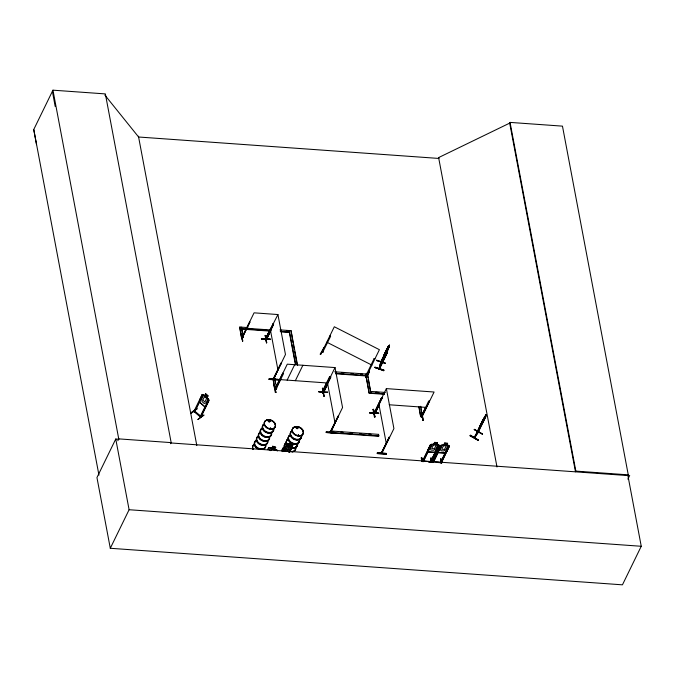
<?xml version="1.0" encoding="UTF-8"?>
<svg xmlns="http://www.w3.org/2000/svg" width="675" height="675" viewBox="0 0 675 675"><rect width="100%" height="100%" fill="white"/><g stroke="black" fill="none" stroke-linecap="round" stroke-linejoin="round"><path stroke-width="1.01" d="M193.978 411.37L200.737 417.352L208.98 400.477L208.592 399.161L203.344 394.478L202.154 394.487L193.953 411.396C194.653 412.779 195.809 410.653 194.349 410.51M194.999 411.041L194.13 410.704L194.906 411.345M200.045 416.737L200.661 417.285L208.912 400.528L208.524 399.195L206.887 397.837L207.807 395.938M201.007 416.787L200.534 415.96L200.348 416.627C201.403 418.247 201.42 415.277 200.171 416.273L194.248 411.176L194.434 410.518M201.142 416.543L195.033 411.353M379.409 368.288C383.813 352.274 377.013 374.709 379.957 367.732M379.73 368.322L379.443 368.963L381.063 362.112M381.35 361.69C380.7 361.378 380.405 363.175 379.122 368.752M272.953 323.89L273.662 323.933L265.984 340.09L273.485 324.591L273.308 323.654L265.385 339.306L277.923 314.542L254.062 312.837L241.945 337.669L242.409 337.711L249.851 321.975L241.878 337.365L242.317 337.331M265.418 339.01C266.735 341.314 267.173 336.555 265.908 339.93M266.304 339.955C264.997 337.559 267.46 339.508 266.127 339.28M273.991 378.743L273.434 378.059L273.687 379.325L281.078 363.226L273.215 378.7C274.683 379.316 273.071 376.709 273.763 379.257M322.903 392.285L322.988 393.069M323.013 393.01L323.713 392.504L323.173 391.719M323.392 392.985L322.76 392.015L323.232 391.542M330.294 431.73L330.472 432.413L342.554 407.54L335.011 367.571L287.288 364.163L275.206 389.019L276.37 388.454L275.501 388.1M330.801 432.329L330.252 431.73L330.716 431.679M374.439 414.003L373.992 413.977L386.37 388.614L434.093 392.015L421.917 416.88L421.132 416.796L425.495 407.573M374.709 413.497C374.591 412.087 373.756 415.159 374.338 413.378M382.126 452.739L381.341 452.756L389.205 437.273L381.426 453.347L389.205 437.273M199.589 402.114L204.879 406.831L199.522 402.157L199.673 399.583M199.606 402.148L199.817 399.592L202.289 394.529M376.448 360.382L385.366 363.412M242.198 337.07L242.646 336.833M265.207 335.382L266.65 342.875M265.393 335.441L265.655 338.175M266.752 342.664L265.132 335.458M481.165 423.655L481.064 424.221L486.118 414.771L482.22 421.107M382.067 361.159C384.227 353.202 380.371 366.061 383.138 359.159L383.189 359.657L386.395 351.354L385.914 351.743M382.455 360.357L382.759 359.007M382.767 359.733L383.071 358.374M382.649 360.804L383.046 359.125M383.94 355.573C385.349 350.764 382.438 360.644 384.185 355.286M382.742 360.838L383.957 355.539L386.159 351.042L384.817 354.839L385.433 354.232L385.273 354.949L383.13 359.311L384.396 355.717L383.822 356.257L383.982 355.539M383.923 356.417L383.451 358.526L386.657 350.241M385.391 355.793L387.577 347.87M383.906 370.102L383.662 370.811L374.827 367.386L383.898 370.119L374.979 367.082M376.405 360.509L385.476 363.226L376.498 360.113M384.632 357.337C381.51 363.589 389.011 342.993 385.104 353.152M388.074 347.245L388.209 346.621L388.378 347.355M386.977 353.464L386.809 352.738L386.977 353.464L379.519 368.828M387.703 350.84L388.834 345.524M388.496 347.979L388.808 346.629M389.121 345.997L385.653 354.603L385.172 354.999L385.653 352.873L380.523 362.635M389.407 345.161C387.686 352.223 391.146 340.681 388.437 347.195L388.387 346.705L380.531 362.737M269.114 379.114L278.176 379.418L269.173 379.468L269.232 378.776M269.173 379.468L278.1 380.093L278.176 379.384M276.674 449.947L277.332 450.976L276.75 449.896L269.933 447.584L268.599 447.812L267.84 449.634M269.933 447.584L271.839 448.166L272.767 446.268L275.67 447.373L272.767 446.268M274.742 449.272L276.75 449.896M326.312 431.882L326.244 432.54L335.197 433.088L326.253 432.498M335.256 432.472L326.32 431.806M377.308 453.524L386.243 454.115L377.291 453.566L377.367 452.824L386.311 453.465L377.367 452.824M386.184 453.752L377.207 453.144M194.839 411.75L195.109 411.193M207.773 401.161L208.389 401.718L207.773 401.161L200.053 416.846L200.247 416.112M374.827 367.445L383.78 370.398L374.827 367.386M266.574 342.959L265.393 339.019M265.882 339.339L273.308 323.654M268.566 421.006L269.561 420.626M268.684 421.343C267.958 419.858 270.65 421.386 269.139 421.377M269.19 421.605L269.806 421.006M270.346 428.195L270.641 428.701L270.633 428.136M270.084 428.448L270.81 428.912L270.709 428.136M296.494 427.832L296.629 427.402M297.059 428.271L296.561 427.882L296.907 427.351M297.447 428.38L297.734 427.832M297.937 435.232L298.915 435.409M298.713 435.265L298.358 435.502M298.401 435.561L298.89 435.611M474.77 436.598C473.74 439.526 474.458 435.738 475.251 436.801M474.981 437.358L474.508 437.906L482.144 421.732L474.677 437.83M475.183 436.843L477.883 432.16M478.381 432.177L477.681 432.397M478.634 431.663L478.221 431.426L478.322 432.11M387.222 352.274L387.627 350.781L379.131 368.854M482.414 434.261L474.238 429.494M479.874 426.187L479.343 427.486L479.782 426.127M322.971 392.42L318.532 391.576L327.687 392.268L324.076 392.361M330.311 431.578L331.02 431.198M330.851 432.354L338.158 416.256L330.252 431.73M382.067 452.216C380.767 451.406 382.539 454.157 382.025 452.216M385.298 355.759L386.471 353.202M380.97 362.737L381.24 362.171M335.011 367.571L322.836 392.437L322.051 392.344L326.86 382.202M428.709 401.338L429.519 401.389L428.659 401.077L421.192 416.753C422.027 416.956 422.955 415.673 421.563 416.239C420.795 417.918 421.099 414.813 422.314 415.994M433.578 461.624L432.852 461.54M36.534 144.686L33.75 129.524L52.945 90.172L105.367 93.909L171.163 442.623L170.615 443.745L170.463 442.927L627.91 475.571L628.265 474.854L562.469 126.141L510.047 122.403L509.693 123.12L575.488 471.833L575.842 471.108L510.047 122.403M118.918 439.248L115.762 439.02L96.955 477.571L110.295 548.277L622.443 584.828L641.25 546.278L627.91 475.571M117.821 440.75L118.741 438.877L52.945 90.172M110.295 548.277L129.102 509.726L115.762 439.02M191.017 413.328L196.923 408.966L196.543 408.628L190.645 412.973L191.017 413.328L197.066 408.628M194.147 410.662L193.953 411.396M194.704 411.261L194.729 411.598M194.459 411.801L202.289 396.267L201.462 395.862L202.078 396.419M194.636 411.902L202.289 396.267M207.056 397.794L207.976 395.896L205.723 393.879L204.803 395.778M206.947 397.786L207.765 399.423L206.035 402.967L204.171 403.481L202.07 401.6L201.682 399.077L203.411 395.542L204.846 395.913L205.723 393.879M239.617 327.51L241.355 327.628L241.591 327.147L243.245 337.627L241.507 337.5L239.617 327.51L239.853 327.029L247.818 327.594M197.994 419.504L203.909 415.142M200.838 416.686L200.686 417.361M241.177 333.754L242.62 341.246L241.135 333.703M241.507 337.5L239.853 327.029M242.308 337.146L242.376 337.652M249.396 322.903L242.308 337.365M270.574 339.213L261.503 338.968L270.599 339.221M265.334 339.044L270.641 328.269M266.338 340.09L271.08 330.185M279.982 329.889L291.052 330.683L292.95 342.436M272.936 378.852L273.173 378.371L274.911 378.498L276.564 388.969L274.818 388.851L272.936 378.852L274.674 378.979L274.911 378.498M273.502 377.983L273.392 379.384L285.466 354.51L277.923 314.542M273.814 378.008L273.653 378.743M273.316 379.333L281.078 363.226M274.421 384.775L275.898 392.268M274.818 388.851L273.173 378.371M282.665 373.275L275.054 388.69L275.999 389.011L275.198 388.952L275.999 389.011L283.525 373.587L282.665 373.275L283.525 373.587M275.923 389.078L280.758 378.903M273.856 385.02L275.316 392.538L275.974 392.251M287.145 380.109L294.663 364.694M295.346 380.7L302.873 365.276M269.274 450.157L270.143 448.386L271.907 448.267M270.734 450.672L271.603 448.9L274.328 449.854M271.89 448.343L272.835 446.369M323.764 348.19L320.119 354.265L320.676 354.173M322.237 351.295L323.072 351.979L322.186 351.608L334.311 326.759L379.409 349.692L367.318 374.49M274.615 449.297L275.687 447.297M322.861 351.953L330.615 336.302L329.847 335.914L330.505 336.513M323.072 351.979L323.46 351.202L322.642 350.764M282.488 450.993L284.555 446.749L287.702 445.77L288.588 443.796L291.246 443.315L288.529 443.745L287.643 445.728L285.998 446.538L284.268 450.082L284.884 451.381M282.361 451.626L284.639 446.757M282.935 450.968C283.627 447.365 286.318 446.917 283.686 450.849M283.112 451.499L284.884 447.871M289.887 445.922L288.157 449.457L285.626 449.862L287.356 446.327L289.879 445.897M291.246 443.315L290.233 445.365L292.14 445.061M291.279 443.391L290.317 445.213M288.816 452.216L291.473 446.774L292.216 446.656L289.693 452.351M289.389 451.567L291.473 446.774M290.174 450.63L292.688 445.432L289.558 452.098M322.456 388.201L323.114 390.395M323.19 391.795L322.414 391.416L322.017 392.302L323.561 391.905M322.144 392.335L329.577 376.625L330.387 376.684L330.573 377.62L323.063 393.12M330.387 376.684L322.869 392.099L322.043 391.981M322.945 392.951L323.342 392.555M323.502 391.821L330.75 376.962L329.636 376.886M323.376 393.137L327.712 384.134M323.722 395.989L324.228 396.006L323.722 395.989L322.397 388.454M330.809 430.971L330.851 432.903L378.574 436.312L378.81 435.831L378.532 434.371L330.809 430.971L330.573 431.452L333.686 431.671M330.353 432.245L338.158 416.256M365.631 374.498L365.867 374.017L369.166 393.23L384.387 394.318M366.846 373.283C365.715 375.604 367.656 372.338 366.66 373.655M374.186 358.467L366.626 374.178M367.192 374.507L367.487 373.916L366.736 373.494M367.369 374.887L369.217 371.005L366.002 377.544M367.402 374.532L367.782 373.714L366.896 373.621M369.217 371.005L369.529 371.562L367.706 375.106M384.345 354.122L386.834 348.975M384.438 354.156L388.665 345.482M388.766 345.516L380.472 362.677M381.029 362.239L384.539 354.898M386.75 350.359L388.522 346.731M388.53 347.228L389.5 345.195M388.977 347.439L388.066 349.346M382.843 360.745L385.307 355.691M387.129 352.19L379.08 368.786M387.121 352.848L379.628 368.356M370.626 391.897L370.862 391.416L385.383 392.453M370.904 393.356L367.605 374.136L334.69 371.79M369.638 413.024L378.734 413.294L369.554 412.602L378.726 413.277M372.988 409.447L374.397 416.981L374.895 417.015L373.562 409.193L372.929 409.489M374.456 412.838L373.891 413.454L381.485 397.963L382.607 398.039M375.401 412.644C373.157 411.902 375.072 414.788 375.283 412.965M382.556 397.777L381.746 397.718L374.583 412.552M374.11 414.138L381.485 397.963M374.423 414.163L381.932 398.663L381.746 397.718M375.081 413.454L378.928 405.202M375.005 413.53L379.434 404.536M378.532 434.371L378.574 436.312M381.637 452.039L381.299 452.748L381.94 452.056M386.311 453.431L386.227 454.157M420.744 406.274L422.398 416.745L420.652 416.627L419.192 407.152M429.469 401.127L422.044 416.559M422.364 416.256L421.909 416.846M421.833 412.957L423.301 420.466L423.006 420.145M422.516 461.219L421.647 457.793C420.626 457 423.031 460.586 422.356 461.54M434.869 452.301L436.725 450.47L434.911 452.368L428.017 451.879L427.916 449.837L430.397 444.741L431.764 444.15L438.598 444.639M422.331 461.405L430.481 444.774M422.474 461.675L429.95 445.989L430.751 446.048L423.284 461.734M423.672 460.561L430.751 446.048M437.392 442.648L436.472 444.547L437.628 445.289L435.898 448.824L433.696 450.242L430.954 450.048L430.228 448.419L431.949 444.884L433.73 444.352L434.59 442.387L437.535 442.673L434.59 442.387M434.666 442.538L433.747 444.437L430.498 444.859M437.527 442.597L436.48 444.631L438.539 444.774L439.104 445.483M431.131 461.236L430.751 458.106L431.806 462.215M432.422 462.257L431.823 458.19L432.506 461.953M430.599 458.426L431.873 458.19M430.743 461.388L430.405 461.953M430.338 462.232L437.898 446.563L438.708 446.614L431.232 462.299M430.431 462.24L437.898 446.563M430.532 462.291L431.603 461.742L431.333 462.307M436.641 450.529L439.206 445.382L431.629 461.135M432.397 462.122L432.675 461.565M440.547 445.492L437.982 450.554L438.083 452.596L444.977 453.094L446.799 451.271L444.935 453.026L438.083 452.596M432.489 462.13L440.564 445.576L443.812 445.154L444.724 443.171M432.54 462.392L440.016 446.707L440.817 446.766L433.35 462.451M433.738 461.287L440.817 446.766M433.713 461.894L440.598 462.552L437.611 462.341M444.656 443.104L447.601 443.399L444.656 443.104L443.745 445.087M447.458 443.374L446.546 445.348L448.605 445.5M447.593 443.315L446.664 445.213M441.374 462.898L440.817 458.823L441.577 462.603M437.366 462.476L440.353 462.696L447.964 447.28L448.774 447.339L441.298 463.016M440.741 462.113L441.653 462.502L440.8 462.063L440.353 462.696M440.497 462.957L447.964 447.28M446.698 451.17L449.162 446.116M440.522 462.628L441.416 462.113M446.707 451.254L449.272 446.099L448.664 445.357L441.83 444.867L440.48 445.542M441.256 462.755L448.774 447.339M474.171 429.621L482.566 434.059L474.382 429.283M482.254 421.073L479.739 426.203M483.528 419.158L481.798 422.702L484.718 417.378M484.819 416.627L474.272 437.678L478.263 431.452L478.676 431.688L474.635 437.805M486.025 414.72L485.03 416.745L485.359 416.424M477.681 432.565L478.221 431.426M483.562 420.474C478.119 430.793 492.083 404.882 482.988 419.799M477.723 432.506L486.135 415.437L484.515 417.26M485.882 416.72L477.968 432.726L478.676 431.519M478.457 440.201L470.424 435.13L470.062 435.763L478.457 440.201L470.289 435.4L478.474 440.159M627.877 479.14L629.699 475.411M320.566 354.392L323.941 347.979L320.591 354.502M323.021 351.641L322.22 351.548M374.946 358.847L374.077 358.678M367.681 375.047L369.537 371.545M470.07 435.755L478.254 440.513M379.232 368.221L379.713 368.398M383.889 358.45L384.657 357.252M484.844 416.686L486.118 414.771M479.258 427.435L482.338 422.989M474.871 437.282L474.466 437.105L478.035 431.975M268.76 420.753L268.608 421.234M270.042 428.304L270.304 428.389M296.688 427.444L296.713 428.279M297.7 428.085L297.211 428.237M241.312 333.433L242.772 340.926M421.504 415.901L422.272 416.247M289.035 451.938L290.208 450.52L289.086 451.972M422.702 460.848L423.605 460.915M284.209 451.178L290.714 445.12L292.157 444.892L292.705 445.449M374.836 416.956L373.402 409.438L374.895 417.015M431.924 462.223L431.224 458.46L431.696 458.426M204.812 406.882L206.432 405.616M261.52 338.85L270.456 339.441M318.617 391.863L327.527 392.445M369.647 412.898L378.574 413.471M207.976 395.896L205.664 393.93M197.885 419.453L203.875 415.058M381.645 452.115L381.822 453.372L393.913 428.583L386.37 388.614M265.823 339.365L265.967 340.014M270.101 428.228L270.996 428.684M297.624 428.178L297.11 428.439M298.384 434.978L298.207 435.409M298.257 435.08L298.755 435.333M285.888 446.006L284.555 446.749M190.983 413.218L196.847 408.839M322.515 350.73L322.135 351.548M509.693 123.12L438.548 157.613L438.699 158.431L138.594 137.008L104.819 95.032M374.228 412.746L374.549 412.838M421.065 416.45L421.318 415.927M443.796 445.07L442.015 445.601L440.294 449.145L441.02 450.765L443.762 450.959L445.964 449.55L447.694 446.006L446.538 445.264M323.342 351.422L322.405 350.949M268.574 447.888L269.949 447.508M421.782 457.464L422.44 461.236M284.268 448.251L285.01 448.124M291.6 447.036L292.343 446.909M285.854 445.981L292.157 444.892M285.727 451.246L287.415 450.976L289.516 449.246L291.246 445.702L290.191 445.289M275.231 388.665L275.948 388.749M421.225 416.467L421.951 416.551M322.414 391.416L322.211 391.897M296.899 427.258A0.92 0.675 26 0 1 297.852 428.397A0.92 0.675 26 0 1 296.35 428.288A0.92 0.675 26 0 1 296.899 427.258L297.599 427.57M298.637 435.679L298.046 435.375M202.222 394.58L203.344 394.571M249.902 322.237L249.446 321.95M266.068 338.808L266.102 338.512M194.071 411.075L200.829 417.049M265.418 338.808L261.419 338.555L261.503 338.968M267.384 338.951L270.447 339.559M281.205 363.901L280.766 363.209M330.573 377.62L330.75 376.962M269.241 378.827L278.168 379.443M269.08 379.097L278.066 379.662M273.848 385.037L274.345 385.071M421.327 412.94L421.824 412.973M338.293 416.931L337.846 416.23M330.817 431.198L331.062 431.865L330.893 431.038M326.16 432.127L332.513 432.548M287.002 330.893L289.077 331.037L289.313 330.556L295.692 364.373M246.544 328.261L270.405 329.965L277.948 369.934M269.882 330.607L241.869 328.607L241.633 329.088L270.683 331.163M280.252 331.349L289.592 332.016L289.356 332.497L281.053 331.906M241.734 337.019L243.481 337.146M341.727 372.794L343.803 372.938M351.076 373.461L353.16 373.604M360.433 374.127L362.509 374.271M336.007 373.317L366.137 375.469L365.901 375.95L335.77 373.798M279.771 379.586L327.485 382.987L335.028 422.963M375.815 392.268L378.928 392.496M369.394 392.749L384.623 393.837M275.054 388.37L276.792 388.488M389.222 404.772L426.566 407.438M420.888 416.146L422.626 416.264M340.951 432.186L343.027 432.337M350.283 432.852L352.358 433.004M359.623 433.519L361.699 433.671M368.963 434.185L371.031 434.337M331.087 432.422L378.81 435.831M430 446.251L430.802 446.31M437.948 446.816L438.758 446.875M440.066 446.968L440.868 447.027M448.014 447.542L448.824 447.593M428.017 451.879L434.911 452.368M441.872 462.932L440.767 459.101L441.517 462.864M440.665 459.143L441.163 459.152M575.842 471.108L628.265 474.854M118.741 438.877L171.163 442.623M423.52 461.076L430.532 461.835L428.541 461.692M428.296 461.835L431.19 462.038M129.102 509.726L641.25 546.278M375.199 412.552L375.376 413.066M268.658 421.301L269.232 421.597M296.941 427.537L297.565 428.026M276.126 388.142L276.294 388.614M242.578 336.808L242.62 337.255M322.363 351.329L323.097 351.726M272.818 446.445L275.543 447.398M265.452 339.339L265.992 338.428L265.722 338.774M269.131 421.436L268.642 421.048M323.308 348.064L323.781 348.3M366.061 377.257L366.339 377.722M326.784 342.183L371.883 365.116M296.705 428.245L297.616 427.714M269.392 420.593L269.637 421.31L269.696 420.879M381.468 453.33L381.375 452.68M203.276 394.622L204.778 395.955M297.439 427.503L297.565 428.144M274.632 449.221L275.788 450.368M292.098 444.985L292.739 445.534M448.588 445.416L449.17 446.2M438.522 444.698L439.214 445.466M296.612 428.178L296.511 427.621M378.515 413.176L378.574 413.615M327.459 392.15L327.527 392.588M421.985 415.673L422.803 420.432M388.893 437.257L389.028 437.932M323.46 392.226L324.219 396.023M322.405 388.167L323.865 395.955M274.506 385.923L275.813 392.572M241.726 336.479L242.62 341.246M496.994 466.982L438.623 157.613L438.775 158.431M431.612 458.46L432.321 462.206M431.283 458.435L431.983 462.181M431.333 460.949L430.777 458.106L431.274 461.211M420.888 408.755L421.833 413.75M418.77 406.628L420.652 416.627M423.503 460.907L423.571 461.337M421.217 457.718L421.858 461.498M378.844 404.03L386.387 444.007M367.554 375.604L367.926 377.578M368.297 379.552L370.533 391.382M365.816 375.486L369.166 393.23M291.052 330.683L297.633 365.529M293.33 344.486L294.3 349.608M294.688 351.658L297.008 363.96M289.271 332.066L295.464 364.863M274.674 378.979L275.425 382.978M241.549 328.632L242.3 332.632M242.679 334.623L243.051 336.623M138.443 136.19L196.813 445.551M33.75 129.524L98.955 475.132M52.397 91.294L55.181 106.456M423.301 420.457L421.538 412.644M438.083 450.554L438.185 452.537M428.017 449.837L428.119 451.82M299.489 439.813A5.999 4.413 26 0 1 292.486 443.635A5.999 4.413 26 0 1 289.195 435.772M286.706 440.539A5.906 4.337 26 0 0 287.592 445.205A5.906 4.337 26 0 1 287.398 439.661M297.219 445.922A5.906 4.337 26 0 1 291.364 447.643A5.906 4.337 26 0 0 297.54 443.61A5.906 4.337 26 0 1 297.565 444.833M301.565 435.561A5.999 4.413 26 0 1 294.562 439.383A5.999 4.413 26 0 1 291.271 431.519M299.59 439.594A5.999 4.413 26 0 1 292.596 443.416A5.999 4.413 26 0 1 289.297 435.552M301.387 436.995A5.906 4.337 26 0 1 294.46 439.56A5.906 4.337 26 0 1 290.52 432.726M299.666 440.539A5.906 4.337 26 0 1 292.03 442.783A5.906 4.337 26 0 1 289.491 435.367M301.708 436.556A5.999 4.413 26 0 1 293.954 438.834A5.999 4.413 26 0 1 291.372 431.3M301.742 436.278A5.906 4.337 26 0 1 294.106 438.531A5.906 4.337 26 0 1 291.566 431.106M299.312 441.248A5.906 4.337 26 0 1 291.684 443.5A5.906 4.337 26 0 1 289.145 436.075M297.667 444.563A5.881 4.32 26 0 1 291.499 447.365M287.719 444.96A5.881 4.32 26 0 1 287.542 439.417M297.667 444.673A5.932 4.354 26 0 1 291.448 447.491M287.643 445.07A5.932 4.354 26 0 1 287.466 439.476M295.65 447.685A5.999 4.413 26 0 1 292.317 451.963M284.327 446.875A5.999 4.413 26 0 1 285.356 443.644M295.439 447.93A5.906 4.337 26 0 1 294.427 451.111M284.293 447.128A5.906 4.337 26 0 1 285.306 443.947M297.017 446.276A5.881 4.32 26 0 1 291.187 447.998M287.415 445.593A5.881 4.32 26 0 1 287.238 440.049M297.321 444.007A5.881 4.32 26 0 1 297.363 445.196M297.169 446.091A5.932 4.354 26 0 1 291.288 447.82M287.483 445.399A5.932 4.354 26 0 1 287.305 439.805M297.473 443.796A5.932 4.354 26 0 1 297.506 445.002M282.572 450.672A5.906 4.337 26 0 1 283.576 447.491M295.793 448.681A5.999 4.413 26 0 1 290.984 451.803M284.437 446.656A5.999 4.413 26 0 1 285.457 443.424M295.819 448.411A5.906 4.337 26 0 1 289.626 451.221M284.648 446.42A5.906 4.337 26 0 1 285.652 443.239M282.218 451.389A5.906 4.337 26 0 1 283.23 448.208M282.251 451.136A5.999 4.413 26 0 1 283.281 447.905M282.361 450.917A5.999 4.413 26 0 1 282.673 448.597M269.705 436.548A5.881 4.32 26 0 1 262.845 440.286A5.881 4.32 26 0 1 259.622 432.582M271.696 432.506A5.906 4.337 26 0 1 264.811 436.269A5.906 4.337 26 0 1 261.571 428.532M273.746 428.507A5.999 4.413 26 0 1 266.743 432.329A5.999 4.413 26 0 1 263.452 424.465M273.772 428.254A5.906 4.337 26 0 1 266.887 432.017A5.906 4.337 26 0 1 263.647 424.28M273.468 430.161A5.906 4.337 26 0 1 265.832 432.413A5.906 4.337 26 0 1 263.292 424.988M271.392 434.413A5.906 4.337 26 0 1 263.756 436.666A5.906 4.337 26 0 1 261.217 429.249M271.595 434.194A5.999 4.413 26 0 1 263.849 436.48A5.999 4.413 26 0 1 261.267 428.937M271.704 433.974A5.999 4.413 26 0 1 263.95 436.261A5.999 4.413 26 0 1 261.377 428.718M273.67 429.941A5.999 4.413 26 0 1 265.925 432.228A5.999 4.413 26 0 1 263.343 424.685M269.3 439.079A5.906 4.337 26 0 1 261.343 439.855A5.906 4.337 26 0 1 259.478 432.818M265.646 445.112A5.999 4.413 26 0 1 258.643 448.934A5.999 4.413 26 0 1 255.352 441.07M267.722 440.859A5.999 4.413 26 0 1 260.719 444.673A5.999 4.413 26 0 1 257.428 436.818M265.748 444.892A5.999 4.413 26 0 1 258.753 448.715A5.999 4.413 26 0 1 255.462 440.851M267.545 442.294A5.906 4.337 26 0 1 260.626 444.859A5.906 4.337 26 0 1 256.677 438.024M265.823 445.829A5.906 4.337 26 0 1 258.188 448.082A5.906 4.337 26 0 1 255.648 440.657M267.865 441.847A5.999 4.413 26 0 1 260.111 444.133A5.999 4.413 26 0 1 257.538 436.598M267.899 441.577A5.906 4.337 26 0 1 260.972 444.142A5.906 4.337 26 0 1 257.023 437.307M269.435 438.362A5.881 4.32 26 0 1 261.841 440.606A5.881 4.32 26 0 1 259.31 433.215M265.469 446.546A5.906 4.337 26 0 1 262.153 449.567M259.276 449.356A5.906 4.337 26 0 1 255.302 441.374M253.117 449.094A5.881 4.32 26 0 1 253.699 444.715A5.932 4.354 26 0 0 253.024 449.196M269.587 438.168A5.932 4.354 26 0 1 261.925 440.429A5.932 4.354 26 0 1 259.377 432.979M252.982 449.331A5.906 4.337 26 0 1 253.572 444.935M386.395 351.371L385.914 353.481L388.125 347.827L386.395 351.371M268.11 449.077L268.852 449.601L268.11 449.077M204.542 396.546L202.812 400.081L204.913 401.962L206.643 398.419L204.542 396.546M205.993 394.664L205.681 395.297L207.039 396.503L207.343 395.871L205.993 394.664M273.164 446.858L272.86 447.491L274.607 448.107L274.919 447.474L273.164 446.858M288.883 444.04L288.579 444.673L290.208 444.412L290.512 443.779L288.883 444.04M433.417 444.985L431.696 448.529L434.43 448.723L436.16 445.179L433.417 444.985M434.987 442.808L434.683 443.441L436.438 443.568L436.75 442.935L434.987 442.808M443.483 445.702L441.762 449.246L444.496 449.44L446.226 445.897L443.483 445.702M445.053 443.526L444.749 444.158L446.513 444.285L446.816 443.652L445.053 443.526M293.49 433.105A5.889 4.328 26 0 0 303.117 433.797A5.889 4.328 26 0 0 296.992 426.465A5.889 4.328 26 0 0 293.49 433.105M293.313 433.477A5.889 4.328 26 0 0 302.94 434.16A5.889 4.328 26 0 0 296.814 426.836A5.889 4.328 26 0 0 293.313 433.477M293.397 433.266A5.932 4.354 26 0 0 303.083 433.958A5.932 4.354 26 0 0 296.916 426.592A5.932 4.354 26 0 0 293.397 433.266M268.507 421.369A0.852 0.624 26 0 0 269.899 421.47A0.852 0.624 26 0 0 269.013 420.407A0.852 0.624 26 0 0 268.507 421.369M265.57 426.279A5.889 4.328 26 0 0 275.198 426.963A5.889 4.328 26 0 0 269.063 419.639A5.889 4.328 26 0 0 265.57 426.279M265.393 426.642A5.889 4.328 26 0 0 275.012 427.334A5.889 4.328 26 0 0 268.886 420.002A5.889 4.328 26 0 0 265.393 426.642M265.469 426.44A5.932 4.354 26 0 0 275.155 427.132A5.932 4.354 26 0 0 268.988 419.757A5.932 4.354 26 0 0 265.469 426.44M268.422 421.462A0.92 0.675 26 0 0 269.924 421.563A0.92 0.675 26 0 0 268.971 420.424A0.92 0.675 26 0 0 268.422 421.462"/></g></svg>
